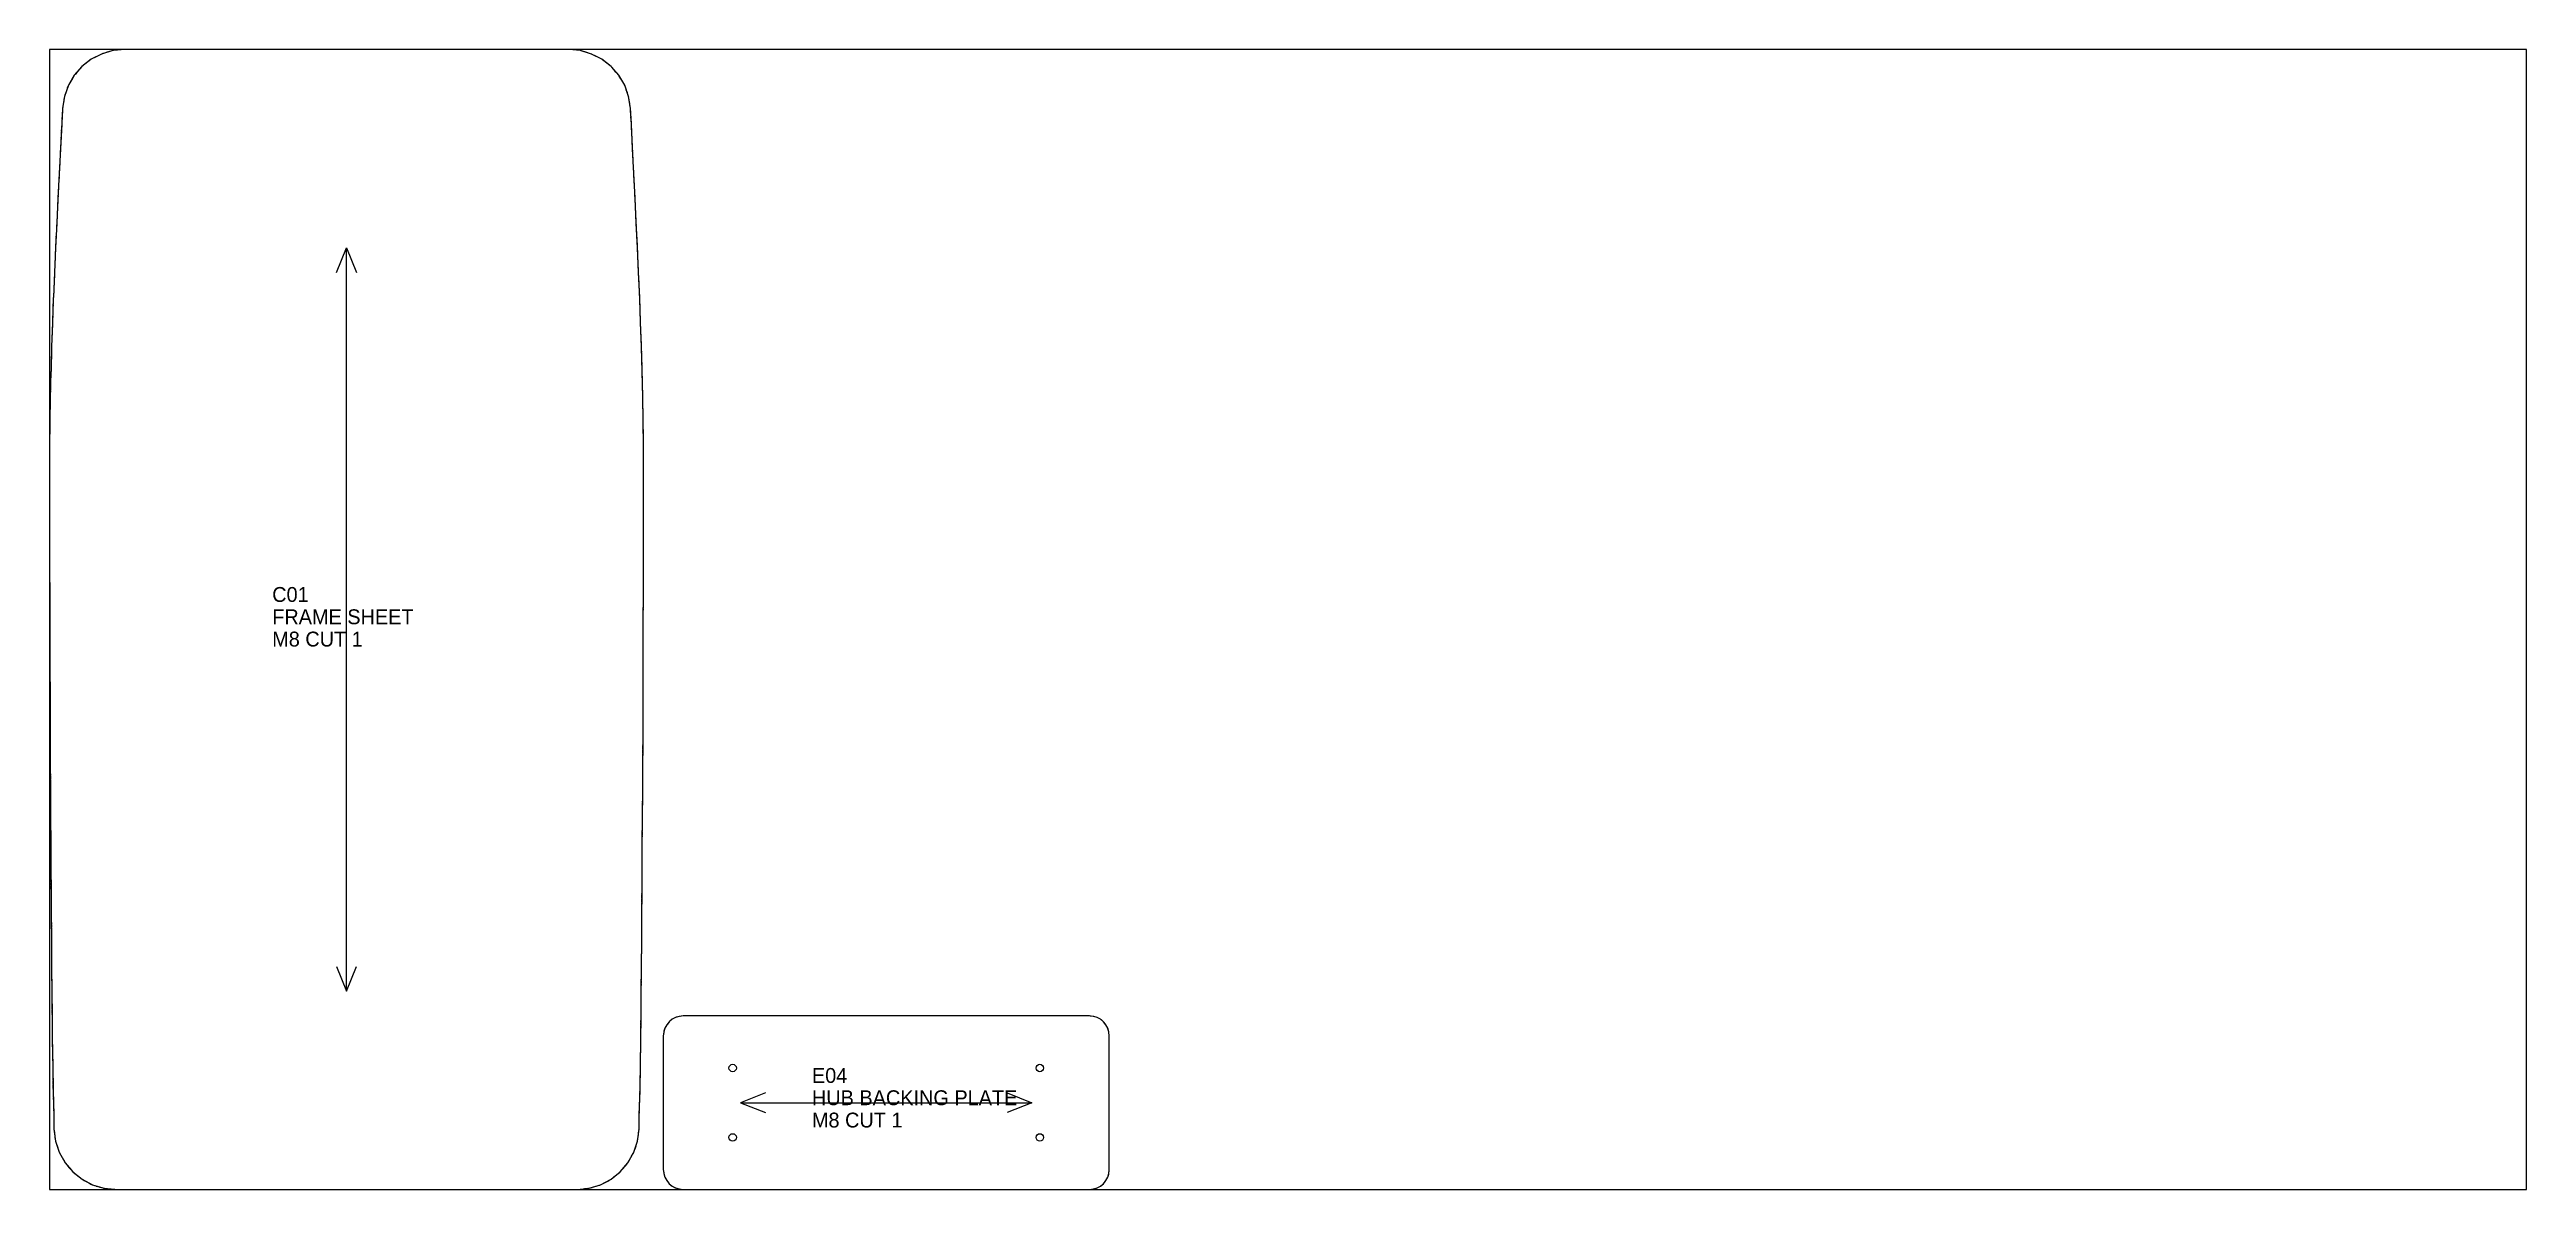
# Model space of a CAD drawing. Header units: millimetres. Extents: x 0 to 1000, y 0 to 460.
import ezdxf

# ---------------------------------------------------------------- set-up
doc = ezdxf.new("R2010")
doc.units = ezdxf.units.MM
doc.linetypes.add('DASHED', pattern=[1.524, 1.27, -0.254])
for name, color, linetype in [('CUT', 7, 'CONTINUOUS'), ('DRILL', 6, 'CONTINUOUS'), ('GRAIN', 5, 'CONTINUOUS'), ('SEW', 1, 'DASHED'), ('TEXT', 2, 'CONTINUOUS')]:
    doc.layers.add(name, color=color, linetype=linetype)

msp = doc.modelspace()

# ---------------------------------------------------------------- linework, layer by layer
at = {"layer": 'CUT'}
for points in [[(26.8, 0), (213, 0), (217.8, 0.5), (222.4, 1.8), (226.7, 4.1), (230.4, 7.1), (233.5, 10.7), (235.9, 15), (237.4, 19.5), (238, 24.3), (238.1, 29.9), (238.1, 30.1), (238.4, 39.9), (238.4, 40.1), (238.6, 49.9), (238.6, 50.1), (238.7, 60), (238.7, 60), (238.8, 70), (238.8, 70), (238.9, 80), (239, 90), (239.1, 100), (239.1, 110), (239.2, 120), (239.3, 130), (239.3, 140), (239.4, 150), (239.5, 160), (239.5, 170), (239.6, 180), (239.6, 190), (239.6, 200), (239.7, 210), (239.7, 220), (239.7, 230), (239.8, 240), (239.8, 250), (239.8, 260), (239.8, 270), (239.8, 280), (239.8, 290), (239.8, 290), (239.8, 299.9), (239.8, 300.1), (239.7, 309.9), (239.7, 310.1), (239.5, 319.9), (239.5, 320.1), (239.3, 329.9), (239.3, 330.1), (239, 339.9), (239, 340.1), (238.6, 349.9), (238.6, 350.1), (238.3, 360), (238.3, 360), (237.8, 370), (237.8, 370), (237.4, 380), (237.4, 380), (236.9, 390), (236.9, 390), (236.4, 400), (236.4, 400), (235.9, 410), (235.4, 420), (234.9, 429.9), (234.9, 430.1), (234.5, 436.4), (233.8, 441.1), (232.2, 445.6), (229.8, 449.6), (226.7, 453.2), (223, 456.1), (218.8, 458.2), (214.3, 459.6), (209.6, 460), (30.3, 460), (25.6, 459.6), (21, 458.2), (16.8, 456.1), (13.1, 453.2), (10, 449.6), (7.6, 445.6), (6, 441.1), (5.3, 436.4), (4.9, 430.1), (4.9, 429.9), (4.4, 420), (3.9, 410), (3.4, 400), (3.4, 400), (2.9, 390), (2.9, 390), (2.4, 380), (2.4, 380), (2, 370), (2, 370), (1.6, 360), (1.5, 360), (1.2, 350.1), (1.2, 349.9), (0.8, 340.1), (0.8, 339.9), (0.6, 330.1), (0.5, 329.9), (0.3, 320.1), (0.3, 319.9), (0.1, 310.1), (0.1, 309.9), (0, 300.1), (0, 299.9), (0, 290), (0, 290), (0, 280), (0, 270), (0, 260), (0, 250), (0.1, 240), (0.1, 230), (0.1, 220), (0.1, 210), (0.2, 200), (0.2, 190), (0.3, 180), (0.3, 170), (0.4, 160), (0.4, 150), (0.5, 140), (0.5, 130), (0.6, 120), (0.7, 110), (0.8, 100), (0.8, 90), (0.9, 80), (1, 70), (1, 70), (1.1, 60), (1.1, 60), (1.3, 50.1), (1.3, 49.9), (1.4, 40.1), (1.4, 39.9), (1.7, 30.1), (1.7, 29.9), (1.8, 24.3), (2.4, 19.5), (3.9, 15), (6.3, 10.7), (9.4, 7.1), (13.2, 4.1), (17.4, 1.8), (22, 0.5)], [(419.8, 0), (421.4, 0.2), (422.9, 0.6), (424.3, 1.3), (425.5, 2.3), (426.5, 3.6), (427.2, 4.9), (427.7, 6.4), (427.8, 8), (427.8, 62), (427.7, 63.6), (427.2, 65.1), (426.5, 66.4), (425.5, 67.7), (424.3, 68.7), (422.9, 69.4), (421.4, 69.8), (419.8, 70), (255.8, 70), (254.2, 69.8), (252.7, 69.4), (251.4, 68.7), (250.2, 67.7), (249.2, 66.4), (248.4, 65.1), (248, 63.6), (247.8, 62), (247.8, 8), (248, 6.4), (248.4, 4.9), (249.2, 3.6), (250.2, 2.3), (251.4, 1.3), (252.7, 0.6), (254.2, 0.2), (255.8, 0)]]:
    msp.add_lwpolyline(points, close=True, dxfattribs=at)
at = {"layer": 'DRILL'}
for centre in [(275.8, 49), (399.8, 49), (275.8, 21), (399.8, 21)]:
    msp.add_circle(centre, 1.5, dxfattribs=at)
at = {"layer": 'GRAIN'}
for p, q in [((119.9, 80), (119.9, 380)), ((279, 35), (396.6, 35))]:
    msp.add_line(p, q, dxfattribs=at)
for points in [[(115.9, 370), (119.9, 380), (123.9, 370)], [(115.9, 90), (119.9, 80), (123.9, 90)], [(289, 39), (279, 35), (289, 31)], [(386.6, 39), (396.6, 35), (386.6, 31)]]:
    msp.add_lwpolyline(points, dxfattribs=at)
at = {"layer": 'SEW'}
for points in [[(26.8, 0), (213, 0), (217.8, 0.5), (222.4, 1.8), (226.7, 4.1), (230.4, 7.1), (233.5, 10.7), (235.9, 15), (237.4, 19.5), (238, 24.3), (238.1, 29.9), (238.1, 30.1), (238.4, 39.9), (238.4, 40.1), (238.6, 49.9), (238.6, 50.1), (238.7, 60), (238.7, 60), (238.8, 70), (238.8, 70), (238.9, 80), (239, 90), (239.1, 100), (239.1, 110), (239.2, 120), (239.3, 130), (239.3, 140), (239.4, 150), (239.5, 160), (239.5, 170), (239.6, 180), (239.6, 190), (239.6, 200), (239.7, 210), (239.7, 220), (239.7, 230), (239.8, 240), (239.8, 250), (239.8, 260), (239.8, 270), (239.8, 280), (239.8, 290), (239.8, 290), (239.8, 299.9), (239.8, 300.1), (239.7, 309.9), (239.7, 310.1), (239.5, 319.9), (239.5, 320.1), (239.3, 329.9), (239.3, 330.1), (239, 339.9), (239, 340.1), (238.6, 349.9), (238.6, 350.1), (238.3, 360), (238.3, 360), (237.8, 370), (237.8, 370), (237.4, 380), (237.4, 380), (236.9, 390), (236.9, 390), (236.4, 400), (236.4, 400), (235.9, 410), (235.4, 420), (234.9, 429.9), (234.9, 430.1), (234.5, 436.4), (233.8, 441.1), (232.2, 445.6), (229.8, 449.6), (226.7, 453.2), (223, 456.1), (218.8, 458.2), (214.3, 459.6), (209.6, 460), (30.3, 460), (25.6, 459.6), (21, 458.2), (16.8, 456.1), (13.1, 453.2), (10, 449.6), (7.6, 445.6), (6, 441.1), (5.3, 436.4), (4.9, 430.1), (4.9, 429.9), (4.4, 420), (3.9, 410), (3.4, 400), (3.4, 400), (2.9, 390), (2.9, 390), (2.4, 380), (2.4, 380), (2, 370), (2, 370), (1.6, 360), (1.5, 360), (1.2, 350.1), (1.2, 349.9), (0.8, 340.1), (0.8, 339.9), (0.6, 330.1), (0.5, 329.9), (0.3, 320.1), (0.3, 319.9), (0.1, 310.1), (0.1, 309.9), (0, 300.1), (0, 299.9), (0, 290), (0, 290), (0, 280), (0, 270), (0, 260), (0, 250), (0.1, 240), (0.1, 230), (0.1, 220), (0.1, 210), (0.2, 200), (0.2, 190), (0.3, 180), (0.3, 170), (0.4, 160), (0.4, 150), (0.5, 140), (0.5, 130), (0.6, 120), (0.7, 110), (0.8, 100), (0.8, 90), (0.9, 80), (1, 70), (1, 70), (1.1, 60), (1.1, 60), (1.3, 50.1), (1.3, 49.9), (1.4, 40.1), (1.4, 39.9), (1.7, 30.1), (1.7, 29.9), (1.8, 24.3), (2.4, 19.5), (3.9, 15), (6.3, 10.7), (9.4, 7.1), (13.2, 4.1), (17.4, 1.8), (22, 0.5)], [(419.8, 0), (421.4, 0.2), (422.9, 0.6), (424.3, 1.3), (425.5, 2.3), (426.5, 3.6), (427.2, 4.9), (427.7, 6.4), (427.8, 8), (427.8, 62), (427.7, 63.6), (427.2, 65.1), (426.5, 66.4), (425.5, 67.7), (424.3, 68.7), (422.9, 69.4), (421.4, 69.8), (419.8, 70), (255.8, 70), (254.2, 69.8), (252.7, 69.4), (251.4, 68.7), (250.2, 67.7), (249.2, 66.4), (248.4, 65.1), (248, 63.6), (247.8, 62), (247.8, 8), (248, 6.4), (248.4, 4.9), (249.2, 3.6), (250.2, 2.3), (251.4, 1.3), (252.7, 0.6), (254.2, 0.2), (255.8, 0)]]:
    msp.add_lwpolyline(points, close=True, dxfattribs=at)
at = {"layer": 'TEXT'}
msp.add_lwpolyline([(0, 0), (1000, 0), (1000, 460), (0, 460)], close=True, dxfattribs=at)

# ---------------------------------------------------------------- texts
for s, p in [('C01', (89.9, 237.1)), ('FRAME SHEET', (89.9, 228.1)), ('M8 CUT 1', (89.9, 219.1)), ('E04', (307.8, 43)), ('HUB BACKING PLATE', (307.8, 34)), ('M8 CUT 1', (307.8, 25))]:
    msp.add_text(s, height=6, dxfattribs=at).set_placement(p)

doc.saveas('drawing.dxf')
